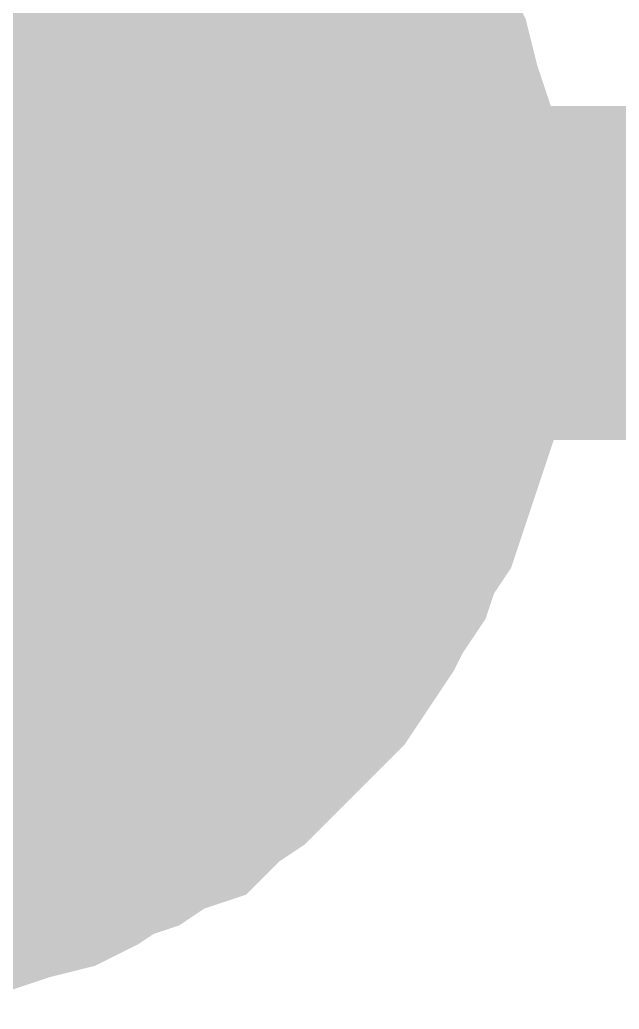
# Model space of a CAD drawing. Header units: inches. Extents: x -11.7 to 11.5, y 0 to 7.6.
# Drawn here: x 2.60742 to 2.62858, y 2.27398 to 2.30893 of the extents above; entities that cross this region are included whole.
import ezdxf

# ---------------------------------------------------------------- set-up
doc = ezdxf.new("R2010")
doc.units = ezdxf.units.IN
doc.header["$MEASUREMENT"] = 0
doc.layers.add('Sheet', color=255, linetype='Continuous')

msp = doc.modelspace()

# ---------------------------------------------------------------- linework, layer by layer
at = {"layer": 'Sheet'}
for points in [[(1.401503, 2.399905, 0.0118, 0.0118, 0), (1.401503, 2.299984, 0.0118, 0.0118, 0), (2.601119, 2.299984, 0.0118, 0.0118, 0), (3.000991, 2.299984, 0.0118, 0.0118, 0)], [(2.613718, 2.315287, 0.0118, 0.0118, 0), (2.614318, 2.314687, 0.0118, 0.0118, 0), (2.615218, 2.314087, 0.0118, 0.0118, 0), (2.615818, 2.313187, 0.0118, 0.0118, 0), (2.616418, 2.312587, 0.0118, 0.0118, 0), (2.617018, 2.311687, 0.0118, 0.0118, 0), (2.617618, 2.311087, 0.0118, 0.0118, 0), (2.617918, 2.310186, 0.0118, 0.0118, 0), (2.618518, 2.309286, 0.0118, 0.0118, 0), (2.618818, 2.308386, 0.0118, 0.0118, 0), (2.619418, 2.307486, 0.0118, 0.0118, 0), (2.619718, 2.306886, 0.0118, 0.0118, 0), (2.620018, 2.305685, 0.0118, 0.0118, 0), (2.620318, 2.304785, 0.0118, 0.0118, 0), (2.620618, 2.303885, 0.0118, 0.0118, 0), (2.620618, 2.302985, 0.0118, 0.0118, 0), (2.620918, 2.302085, 0.0118, 0.0118, 0), (2.620918, 2.300884, 0.0118, 0.0118, 0), (2.620918, 2.299984, 0.0118, 0.0118, 0)], [(2.613718, 2.315287, 0.0118, 0.0118, 0), (2.614318, 2.314687, 0.0118, 0.0118, 0), (2.615218, 2.314087, 0.0118, 0.0118, 0), (2.615818, 2.313187, 0.0118, 0.0118, 0), (2.616418, 2.312587, 0.0118, 0.0118, 0), (2.617018, 2.311687, 0.0118, 0.0118, 0), (2.617618, 2.311087, 0.0118, 0.0118, 0), (2.617918, 2.310186, 0.0118, 0.0118, 0), (2.618518, 2.309286, 0.0118, 0.0118, 0), (2.618818, 2.308386, 0.0118, 0.0118, 0), (2.619418, 2.307486, 0.0118, 0.0118, 0), (2.619718, 2.306886, 0.0118, 0.0118, 0), (2.620018, 2.305685, 0.0118, 0.0118, 0), (2.620318, 2.304785, 0.0118, 0.0118, 0), (2.620618, 2.303885, 0.0118, 0.0118, 0), (2.620618, 2.302985, 0.0118, 0.0118, 0), (2.620918, 2.302085, 0.0118, 0.0118, 0), (2.620918, 2.300884, 0.0118, 0.0118, 0), (2.620918, 2.299984, 0.0118, 0.0118, 0)], [(2.613718, 2.315287, 0.0118, 0.0118, 0), (2.614318, 2.314687, 0.0118, 0.0118, 0), (2.615218, 2.314087, 0.0118, 0.0118, 0), (2.615818, 2.313187, 0.0118, 0.0118, 0), (2.616418, 2.312587, 0.0118, 0.0118, 0), (2.617018, 2.311687, 0.0118, 0.0118, 0), (2.617618, 2.311087, 0.0118, 0.0118, 0), (2.617918, 2.310186, 0.0118, 0.0118, 0), (2.618518, 2.309286, 0.0118, 0.0118, 0), (2.618818, 2.308386, 0.0118, 0.0118, 0), (2.619418, 2.307486, 0.0118, 0.0118, 0), (2.619718, 2.306886, 0.0118, 0.0118, 0), (2.620018, 2.305685, 0.0118, 0.0118, 0), (2.620318, 2.304785, 0.0118, 0.0118, 0), (2.620618, 2.303885, 0.0118, 0.0118, 0), (2.620618, 2.302985, 0.0118, 0.0118, 0), (2.620918, 2.302085, 0.0118, 0.0118, 0), (2.620918, 2.300884, 0.0118, 0.0118, 0), (2.620918, 2.299984, 0.0118, 0.0118, 0)], [(2.613718, 2.315287, 0.0118, 0.0118, 0), (2.614318, 2.314687, 0.0118, 0.0118, 0), (2.615218, 2.314087, 0.0118, 0.0118, 0), (2.615818, 2.313187, 0.0118, 0.0118, 0), (2.616418, 2.312587, 0.0118, 0.0118, 0), (2.617018, 2.311687, 0.0118, 0.0118, 0), (2.617618, 2.311087, 0.0118, 0.0118, 0), (2.617918, 2.310186, 0.0118, 0.0118, 0), (2.618518, 2.309286, 0.0118, 0.0118, 0), (2.618818, 2.308386, 0.0118, 0.0118, 0), (2.619418, 2.307486, 0.0118, 0.0118, 0), (2.619718, 2.306886, 0.0118, 0.0118, 0), (2.620018, 2.305685, 0.0118, 0.0118, 0), (2.620318, 2.304785, 0.0118, 0.0118, 0), (2.620618, 2.303885, 0.0118, 0.0118, 0), (2.620618, 2.302985, 0.0118, 0.0118, 0), (2.620918, 2.302085, 0.0118, 0.0118, 0), (2.620918, 2.300884, 0.0118, 0.0118, 0), (2.620918, 2.299984, 0.0118, 0.0118, 0)], [(2.617618, 2.311087, 0.0039, 0.0039, 0), (2.617918, 2.310186, 0.0039, 0.0039, 0), (2.618518, 2.309286, 0.0039, 0.0039, 0), (2.618818, 2.308386, 0.0039, 0.0039, 0), (2.619418, 2.307486, 0.0039, 0.0039, 0), (2.619718, 2.306886, 0.0039, 0.0039, 0), (2.620018, 2.305685, 0.0039, 0.0039, 0), (2.620318, 2.304785, 0.0039, 0.0039, 0), (2.620618, 2.303885, 0.0039, 0.0039, 0), (2.620618, 2.302985, 0.0039, 0.0039, 0), (2.620918, 2.302085, 0.0039, 0.0039, 0), (2.620918, 2.300884, 0.0039, 0.0039, 0), (2.620918, 2.299984, 0.0039, 0.0039, 0)], [(2.617618, 2.311087, 0.0039, 0.0039, 0), (2.617918, 2.310186, 0.0039, 0.0039, 0), (2.618518, 2.309286, 0.0039, 0.0039, 0), (2.618818, 2.308386, 0.0039, 0.0039, 0), (2.619418, 2.307486, 0.0039, 0.0039, 0), (2.619718, 2.306886, 0.0039, 0.0039, 0), (2.620018, 2.305685, 0.0039, 0.0039, 0), (2.620318, 2.304785, 0.0039, 0.0039, 0), (2.620618, 2.303885, 0.0039, 0.0039, 0), (2.620618, 2.302985, 0.0039, 0.0039, 0), (2.620918, 2.302085, 0.0039, 0.0039, 0), (2.620918, 2.300884, 0.0039, 0.0039, 0), (2.620918, 2.299984, 0.0039, 0.0039, 0)], [(2.617618, 2.311087, 0.0039, 0.0039, 0), (2.617918, 2.310186, 0.0039, 0.0039, 0), (2.618518, 2.309286, 0.0039, 0.0039, 0), (2.618818, 2.308386, 0.0039, 0.0039, 0), (2.619418, 2.307486, 0.0039, 0.0039, 0), (2.619718, 2.306886, 0.0039, 0.0039, 0), (2.620018, 2.305685, 0.0039, 0.0039, 0), (2.620318, 2.304785, 0.0039, 0.0039, 0), (2.620618, 2.303885, 0.0039, 0.0039, 0), (2.620618, 2.302985, 0.0039, 0.0039, 0), (2.620918, 2.302085, 0.0039, 0.0039, 0), (2.620918, 2.300884, 0.0039, 0.0039, 0), (2.620918, 2.299984, 0.0039, 0.0039, 0)], [(2.617618, 2.311087, 0.0039, 0.0039, 0), (2.617918, 2.310186, 0.0039, 0.0039, 0), (2.618518, 2.309286, 0.0039, 0.0039, 0), (2.618818, 2.308386, 0.0039, 0.0039, 0), (2.619418, 2.307486, 0.0039, 0.0039, 0), (2.619718, 2.306886, 0.0039, 0.0039, 0), (2.620018, 2.305685, 0.0039, 0.0039, 0), (2.620318, 2.304785, 0.0039, 0.0039, 0), (2.620618, 2.303885, 0.0039, 0.0039, 0), (2.620618, 2.302985, 0.0039, 0.0039, 0), (2.620918, 2.302085, 0.0039, 0.0039, 0), (2.620918, 2.300884, 0.0039, 0.0039, 0), (2.620918, 2.299984, 0.0039, 0.0039, 0)], [(2.620918, 2.299984, 0.0118, 0.0118, 0), (2.620918, 2.299084, 0.0118, 0.0118, 0), (2.620918, 2.297884, 0.0118, 0.0118, 0), (2.620618, 2.296984, 0.0118, 0.0118, 0), (2.620618, 2.295783, 0.0118, 0.0118, 0), (2.620318, 2.294883, 0.0118, 0.0118, 0), (2.620018, 2.293983, 0.0118, 0.0118, 0), (2.619718, 2.293083, 0.0118, 0.0118, 0), (2.619418, 2.292183, 0.0118, 0.0118, 0), (2.618818, 2.291282, 0.0118, 0.0118, 0), (2.618518, 2.290382, 0.0118, 0.0118, 0), (2.617918, 2.289482, 0.0118, 0.0118, 0), (2.617618, 2.288882, 0.0118, 0.0118, 0), (2.617018, 2.287982, 0.0118, 0.0118, 0), (2.616418, 2.287081, 0.0118, 0.0118, 0), (2.615818, 2.286481, 0.0118, 0.0118, 0), (2.615218, 2.285881, 0.0118, 0.0118, 0), (2.614318, 2.284981, 0.0118, 0.0118, 0), (2.613718, 2.284381, 0.0118, 0.0118, 0), (2.612818, 2.283781, 0.0118, 0.0118, 0), (2.612218, 2.283181, 0.0118, 0.0118, 0), (2.611318, 2.282881, 0.0118, 0.0118, 0), (2.610418, 2.28228, 0.0118, 0.0118, 0), (2.609518, 2.28198, 0.0118, 0.0118, 0), (2.608619, 2.28138, 0.0118, 0.0118, 0), (2.608019, 2.28108, 0.0118, 0.0118, 0), (2.606819, 2.28078, 0.0118, 0.0118, 0), (2.605919, 2.28048, 0.0118, 0.0118, 0), (2.605019, 2.28018, 0.0118, 0.0118, 0), (2.604119, 2.28018, 0.0118, 0.0118, 0), (2.603219, 2.27988, 0.0118, 0.0118, 0), (2.602019, 2.27988, 0.0118, 0.0118, 0), (2.601119, 2.27988, 0.0118, 0.0118, 0)], [(2.620918, 2.299984, 0.0118, 0.0118, 0), (2.620918, 2.299084, 0.0118, 0.0118, 0), (2.620918, 2.297884, 0.0118, 0.0118, 0), (2.620618, 2.296984, 0.0118, 0.0118, 0), (2.620618, 2.295783, 0.0118, 0.0118, 0), (2.620318, 2.294883, 0.0118, 0.0118, 0), (2.620018, 2.293983, 0.0118, 0.0118, 0), (2.619718, 2.293083, 0.0118, 0.0118, 0), (2.619418, 2.292183, 0.0118, 0.0118, 0), (2.618818, 2.291282, 0.0118, 0.0118, 0), (2.618518, 2.290382, 0.0118, 0.0118, 0), (2.617918, 2.289482, 0.0118, 0.0118, 0), (2.617618, 2.288882, 0.0118, 0.0118, 0), (2.617018, 2.287982, 0.0118, 0.0118, 0), (2.616418, 2.287081, 0.0118, 0.0118, 0), (2.615818, 2.286481, 0.0118, 0.0118, 0), (2.615218, 2.285881, 0.0118, 0.0118, 0), (2.614318, 2.284981, 0.0118, 0.0118, 0), (2.613718, 2.284381, 0.0118, 0.0118, 0), (2.612818, 2.283781, 0.0118, 0.0118, 0), (2.612218, 2.283181, 0.0118, 0.0118, 0), (2.611318, 2.282881, 0.0118, 0.0118, 0), (2.610418, 2.28228, 0.0118, 0.0118, 0), (2.609518, 2.28198, 0.0118, 0.0118, 0), (2.608619, 2.28138, 0.0118, 0.0118, 0), (2.608019, 2.28108, 0.0118, 0.0118, 0), (2.606819, 2.28078, 0.0118, 0.0118, 0), (2.605919, 2.28048, 0.0118, 0.0118, 0), (2.605019, 2.28018, 0.0118, 0.0118, 0), (2.604119, 2.28018, 0.0118, 0.0118, 0), (2.603219, 2.27988, 0.0118, 0.0118, 0), (2.602019, 2.27988, 0.0118, 0.0118, 0), (2.601119, 2.27988, 0.0118, 0.0118, 0)], [(2.620918, 2.299984, 0.0118, 0.0118, 0), (2.620918, 2.299084, 0.0118, 0.0118, 0), (2.620918, 2.297884, 0.0118, 0.0118, 0), (2.620618, 2.296984, 0.0118, 0.0118, 0), (2.620618, 2.295783, 0.0118, 0.0118, 0), (2.620318, 2.294883, 0.0118, 0.0118, 0), (2.620018, 2.293983, 0.0118, 0.0118, 0), (2.619718, 2.293083, 0.0118, 0.0118, 0), (2.619418, 2.292183, 0.0118, 0.0118, 0), (2.618818, 2.291282, 0.0118, 0.0118, 0), (2.618518, 2.290382, 0.0118, 0.0118, 0), (2.617918, 2.289482, 0.0118, 0.0118, 0), (2.617618, 2.288882, 0.0118, 0.0118, 0), (2.617018, 2.287982, 0.0118, 0.0118, 0), (2.616418, 2.287081, 0.0118, 0.0118, 0), (2.615818, 2.286481, 0.0118, 0.0118, 0), (2.615218, 2.285881, 0.0118, 0.0118, 0), (2.614318, 2.284981, 0.0118, 0.0118, 0), (2.613718, 2.284381, 0.0118, 0.0118, 0), (2.612818, 2.283781, 0.0118, 0.0118, 0), (2.612218, 2.283181, 0.0118, 0.0118, 0), (2.611318, 2.282881, 0.0118, 0.0118, 0), (2.610418, 2.28228, 0.0118, 0.0118, 0), (2.609518, 2.28198, 0.0118, 0.0118, 0), (2.608619, 2.28138, 0.0118, 0.0118, 0), (2.608019, 2.28108, 0.0118, 0.0118, 0), (2.606819, 2.28078, 0.0118, 0.0118, 0), (2.605919, 2.28048, 0.0118, 0.0118, 0), (2.605019, 2.28018, 0.0118, 0.0118, 0), (2.604119, 2.28018, 0.0118, 0.0118, 0), (2.603219, 2.27988, 0.0118, 0.0118, 0), (2.602019, 2.27988, 0.0118, 0.0118, 0), (2.601119, 2.27988, 0.0118, 0.0118, 0)], [(2.620918, 2.299984, 0.0118, 0.0118, 0), (2.620918, 2.299084, 0.0118, 0.0118, 0), (2.620918, 2.297884, 0.0118, 0.0118, 0), (2.620618, 2.296984, 0.0118, 0.0118, 0), (2.620618, 2.295783, 0.0118, 0.0118, 0), (2.620318, 2.294883, 0.0118, 0.0118, 0), (2.620018, 2.293983, 0.0118, 0.0118, 0), (2.619718, 2.293083, 0.0118, 0.0118, 0), (2.619418, 2.292183, 0.0118, 0.0118, 0), (2.618818, 2.291282, 0.0118, 0.0118, 0), (2.618518, 2.290382, 0.0118, 0.0118, 0), (2.617918, 2.289482, 0.0118, 0.0118, 0), (2.617618, 2.288882, 0.0118, 0.0118, 0), (2.617018, 2.287982, 0.0118, 0.0118, 0), (2.616418, 2.287081, 0.0118, 0.0118, 0), (2.615818, 2.286481, 0.0118, 0.0118, 0), (2.615218, 2.285881, 0.0118, 0.0118, 0), (2.614318, 2.284981, 0.0118, 0.0118, 0), (2.613718, 2.284381, 0.0118, 0.0118, 0), (2.612818, 2.283781, 0.0118, 0.0118, 0), (2.612218, 2.283181, 0.0118, 0.0118, 0), (2.611318, 2.282881, 0.0118, 0.0118, 0), (2.610418, 2.28228, 0.0118, 0.0118, 0), (2.609518, 2.28198, 0.0118, 0.0118, 0), (2.608619, 2.28138, 0.0118, 0.0118, 0), (2.608019, 2.28108, 0.0118, 0.0118, 0), (2.606819, 2.28078, 0.0118, 0.0118, 0), (2.605919, 2.28048, 0.0118, 0.0118, 0), (2.605019, 2.28018, 0.0118, 0.0118, 0), (2.604119, 2.28018, 0.0118, 0.0118, 0), (2.603219, 2.27988, 0.0118, 0.0118, 0), (2.602019, 2.27988, 0.0118, 0.0118, 0), (2.601119, 2.27988, 0.0118, 0.0118, 0)], [(2.620918, 2.299984, 0.0118, 0.0118, 0), (2.620918, 2.299984, 0.0118, 0.0118, 0), (2.620918, 2.299984, 0.0118, 0.0118, 0), (2.620918, 2.299984, 0.0118, 0.0118, 0), (2.620918, 2.299984, 0.0118, 0.0118, 0), (2.620918, 2.299984, 0.0118, 0.0118, 0), (2.620918, 2.299984, 0.0118, 0.0118, 0), (2.620918, 2.299984, 0.0118, 0.0118, 0), (2.620918, 2.299984, 0.0118, 0.0118, 0), (2.620918, 2.299984, 0.0118, 0.0118, 0), (2.620918, 2.299984, 0.0118, 0.0118, 0), (2.620918, 2.299984, 0.0118, 0.0118, 0), (2.620918, 2.299984, 0.0118, 0.0118, 0), (2.620918, 2.299984, 0.0118, 0.0118, 0), (2.620918, 2.299984, 0.0118, 0.0118, 0), (2.620918, 2.299984, 0.0118, 0.0118, 0), (2.620918, 2.299984, 0.0118, 0.0118, 0), (2.620918, 2.299984, 0.0118, 0.0118, 0), (2.620918, 2.299984, 0.0118, 0.0118, 0), (2.620918, 2.299984, 0.0118, 0.0118, 0), (2.620918, 2.299984, 0.0118, 0.0118, 0), (2.620918, 2.299984, 0.0118, 0.0118, 0), (2.620918, 2.299984, 0.0118, 0.0118, 0), (2.620918, 2.299984, 0.0118, 0.0118, 0), (2.620918, 2.299984, 0.0118, 0.0118, 0), (2.620918, 2.299984, 0.0118, 0.0118, 0), (2.620918, 2.299984, 0.0118, 0.0118, 0), (2.620918, 2.299984, 0.0118, 0.0118, 0), (2.620918, 2.299984, 0.0118, 0.0118, 0), (2.620918, 2.299984, 0.0118, 0.0118, 0), (2.620918, 2.299984, 0.0118, 0.0118, 0), (2.620918, 2.299984, 0.0118, 0.0118, 0), (2.620918, 2.299984, 0.0118, 0.0118, 0)], [(2.620918, 2.299984, 0.0118, 0.0118, 0), (2.620918, 2.299984, 0.0118, 0.0118, 0)], [(2.620918, 2.299984, 0.0118, 0.0118, 0), (2.620918, 2.299984, 0.0118, 0.0118, 0), (2.620918, 2.299984, 0.0118, 0.0118, 0), (2.620918, 2.299984, 0.0118, 0.0118, 0), (2.620918, 2.299984, 0.0118, 0.0118, 0), (2.620918, 2.299984, 0.0118, 0.0118, 0), (2.620918, 2.299984, 0.0118, 0.0118, 0), (2.620918, 2.299984, 0.0118, 0.0118, 0), (2.620918, 2.299984, 0.0118, 0.0118, 0), (2.620918, 2.299984, 0.0118, 0.0118, 0), (2.620918, 2.299984, 0.0118, 0.0118, 0), (2.620918, 2.299984, 0.0118, 0.0118, 0), (2.620918, 2.299984, 0.0118, 0.0118, 0), (2.620918, 2.299984, 0.0118, 0.0118, 0), (2.620918, 2.299984, 0.0118, 0.0118, 0), (2.620918, 2.299984, 0.0118, 0.0118, 0), (2.620918, 2.299984, 0.0118, 0.0118, 0), (2.620918, 2.299984, 0.0118, 0.0118, 0), (2.620918, 2.299984, 0.0118, 0.0118, 0), (2.620918, 2.299984, 0.0118, 0.0118, 0), (2.620918, 2.299984, 0.0118, 0.0118, 0), (2.620918, 2.299984, 0.0118, 0.0118, 0), (2.620918, 2.299984, 0.0118, 0.0118, 0), (2.620918, 2.299984, 0.0118, 0.0118, 0), (2.620918, 2.299984, 0.0118, 0.0118, 0), (2.620918, 2.299984, 0.0118, 0.0118, 0), (2.620918, 2.299984, 0.0118, 0.0118, 0), (2.620918, 2.299984, 0.0118, 0.0118, 0), (2.620918, 2.299984, 0.0118, 0.0118, 0), (2.620918, 2.299984, 0.0118, 0.0118, 0), (2.620918, 2.299984, 0.0118, 0.0118, 0), (2.620918, 2.299984, 0.0118, 0.0118, 0), (2.620918, 2.299984, 0.0118, 0.0118, 0)], [(2.620918, 2.299984, 0.0118, 0.0118, 0), (2.620918, 2.299984, 0.0118, 0.0118, 0)], [(2.620918, 2.299984, 0.0118, 0.0118, 0), (2.620918, 2.299984, 0.0118, 0.0118, 0), (2.620918, 2.299984, 0.0118, 0.0118, 0), (2.620918, 2.299984, 0.0118, 0.0118, 0), (2.620918, 2.299984, 0.0118, 0.0118, 0), (2.620918, 2.299984, 0.0118, 0.0118, 0), (2.620918, 2.299984, 0.0118, 0.0118, 0), (2.620918, 2.299984, 0.0118, 0.0118, 0), (2.620918, 2.299984, 0.0118, 0.0118, 0), (2.620918, 2.299984, 0.0118, 0.0118, 0), (2.620918, 2.299984, 0.0118, 0.0118, 0), (2.620918, 2.299984, 0.0118, 0.0118, 0), (2.620918, 2.299984, 0.0118, 0.0118, 0), (2.620918, 2.299984, 0.0118, 0.0118, 0), (2.620918, 2.299984, 0.0118, 0.0118, 0), (2.620918, 2.299984, 0.0118, 0.0118, 0), (2.620918, 2.299984, 0.0118, 0.0118, 0), (2.620918, 2.299984, 0.0118, 0.0118, 0), (2.620918, 2.299984, 0.0118, 0.0118, 0), (2.620918, 2.299984, 0.0118, 0.0118, 0), (2.620918, 2.299984, 0.0118, 0.0118, 0), (2.620918, 2.299984, 0.0118, 0.0118, 0), (2.620918, 2.299984, 0.0118, 0.0118, 0), (2.620918, 2.299984, 0.0118, 0.0118, 0), (2.620918, 2.299984, 0.0118, 0.0118, 0), (2.620918, 2.299984, 0.0118, 0.0118, 0), (2.620918, 2.299984, 0.0118, 0.0118, 0), (2.620918, 2.299984, 0.0118, 0.0118, 0), (2.620918, 2.299984, 0.0118, 0.0118, 0), (2.620918, 2.299984, 0.0118, 0.0118, 0), (2.620918, 2.299984, 0.0118, 0.0118, 0), (2.620918, 2.299984, 0.0118, 0.0118, 0), (2.620918, 2.299984, 0.0118, 0.0118, 0)], [(2.620918, 2.299984, 0.0118, 0.0118, 0), (2.620918, 2.299984, 0.0118, 0.0118, 0)], [(2.620918, 2.299984, 0.0118, 0.0118, 0), (2.620918, 2.299984, 0.0118, 0.0118, 0), (2.620918, 2.299984, 0.0118, 0.0118, 0), (2.620918, 2.299984, 0.0118, 0.0118, 0), (2.620918, 2.299984, 0.0118, 0.0118, 0), (2.620918, 2.299984, 0.0118, 0.0118, 0), (2.620918, 2.299984, 0.0118, 0.0118, 0), (2.620918, 2.299984, 0.0118, 0.0118, 0), (2.620918, 2.299984, 0.0118, 0.0118, 0), (2.620918, 2.299984, 0.0118, 0.0118, 0), (2.620918, 2.299984, 0.0118, 0.0118, 0), (2.620918, 2.299984, 0.0118, 0.0118, 0), (2.620918, 2.299984, 0.0118, 0.0118, 0), (2.620918, 2.299984, 0.0118, 0.0118, 0), (2.620918, 2.299984, 0.0118, 0.0118, 0), (2.620918, 2.299984, 0.0118, 0.0118, 0), (2.620918, 2.299984, 0.0118, 0.0118, 0), (2.620918, 2.299984, 0.0118, 0.0118, 0), (2.620918, 2.299984, 0.0118, 0.0118, 0), (2.620918, 2.299984, 0.0118, 0.0118, 0), (2.620918, 2.299984, 0.0118, 0.0118, 0), (2.620918, 2.299984, 0.0118, 0.0118, 0), (2.620918, 2.299984, 0.0118, 0.0118, 0), (2.620918, 2.299984, 0.0118, 0.0118, 0), (2.620918, 2.299984, 0.0118, 0.0118, 0), (2.620918, 2.299984, 0.0118, 0.0118, 0), (2.620918, 2.299984, 0.0118, 0.0118, 0), (2.620918, 2.299984, 0.0118, 0.0118, 0), (2.620918, 2.299984, 0.0118, 0.0118, 0), (2.620918, 2.299984, 0.0118, 0.0118, 0), (2.620918, 2.299984, 0.0118, 0.0118, 0), (2.620918, 2.299984, 0.0118, 0.0118, 0), (2.620918, 2.299984, 0.0118, 0.0118, 0)], [(2.620918, 2.299984, 0.0118, 0.0118, 0), (2.620918, 2.299984, 0.0118, 0.0118, 0)], [(2.620918, 2.299984, 0.0039, 0.0039, 0), (2.620918, 2.299084, 0.0039, 0.0039, 0), (2.620918, 2.297884, 0.0039, 0.0039, 0), (2.620618, 2.296984, 0.0039, 0.0039, 0), (2.620618, 2.295783, 0.0039, 0.0039, 0), (2.620318, 2.294883, 0.0039, 0.0039, 0), (2.620018, 2.293983, 0.0039, 0.0039, 0), (2.619718, 2.293083, 0.0039, 0.0039, 0), (2.619418, 2.292183, 0.0039, 0.0039, 0), (2.618818, 2.291282, 0.0039, 0.0039, 0), (2.618518, 2.290382, 0.0039, 0.0039, 0), (2.617918, 2.289482, 0.0039, 0.0039, 0), (2.617618, 2.288882, 0.0039, 0.0039, 0), (2.617018, 2.287982, 0.0039, 0.0039, 0), (2.616418, 2.287081, 0.0039, 0.0039, 0), (2.615818, 2.286481, 0.0039, 0.0039, 0), (2.615218, 2.285881, 0.0039, 0.0039, 0), (2.614318, 2.284981, 0.0039, 0.0039, 0), (2.613718, 2.284381, 0.0039, 0.0039, 0), (2.612818, 2.283781, 0.0039, 0.0039, 0), (2.612218, 2.283181, 0.0039, 0.0039, 0), (2.611318, 2.282881, 0.0039, 0.0039, 0), (2.610418, 2.28228, 0.0039, 0.0039, 0), (2.609518, 2.28198, 0.0039, 0.0039, 0), (2.608619, 2.28138, 0.0039, 0.0039, 0), (2.608019, 2.28108, 0.0039, 0.0039, 0), (2.606819, 2.28078, 0.0039, 0.0039, 0), (2.605919, 2.28048, 0.0039, 0.0039, 0), (2.605019, 2.28018, 0.0039, 0.0039, 0)], [(2.620918, 2.299984, 0.0039, 0.0039, 0), (2.620918, 2.299084, 0.0039, 0.0039, 0), (2.620918, 2.297884, 0.0039, 0.0039, 0), (2.620618, 2.296984, 0.0039, 0.0039, 0), (2.620618, 2.295783, 0.0039, 0.0039, 0), (2.620318, 2.294883, 0.0039, 0.0039, 0), (2.620018, 2.293983, 0.0039, 0.0039, 0), (2.619718, 2.293083, 0.0039, 0.0039, 0), (2.619418, 2.292183, 0.0039, 0.0039, 0), (2.618818, 2.291282, 0.0039, 0.0039, 0), (2.618518, 2.290382, 0.0039, 0.0039, 0), (2.617918, 2.289482, 0.0039, 0.0039, 0), (2.617618, 2.288882, 0.0039, 0.0039, 0), (2.617018, 2.287982, 0.0039, 0.0039, 0), (2.616418, 2.287081, 0.0039, 0.0039, 0), (2.615818, 2.286481, 0.0039, 0.0039, 0), (2.615218, 2.285881, 0.0039, 0.0039, 0), (2.614318, 2.284981, 0.0039, 0.0039, 0), (2.613718, 2.284381, 0.0039, 0.0039, 0), (2.612818, 2.283781, 0.0039, 0.0039, 0), (2.612218, 2.283181, 0.0039, 0.0039, 0), (2.611318, 2.282881, 0.0039, 0.0039, 0), (2.610418, 2.28228, 0.0039, 0.0039, 0), (2.609518, 2.28198, 0.0039, 0.0039, 0), (2.608619, 2.28138, 0.0039, 0.0039, 0), (2.608019, 2.28108, 0.0039, 0.0039, 0), (2.606819, 2.28078, 0.0039, 0.0039, 0), (2.605919, 2.28048, 0.0039, 0.0039, 0), (2.605019, 2.28018, 0.0039, 0.0039, 0)], [(2.620918, 2.299984, 0.0039, 0.0039, 0), (2.620918, 2.299084, 0.0039, 0.0039, 0), (2.620918, 2.297884, 0.0039, 0.0039, 0), (2.620618, 2.296984, 0.0039, 0.0039, 0), (2.620618, 2.295783, 0.0039, 0.0039, 0), (2.620318, 2.294883, 0.0039, 0.0039, 0), (2.620018, 2.293983, 0.0039, 0.0039, 0), (2.619718, 2.293083, 0.0039, 0.0039, 0), (2.619418, 2.292183, 0.0039, 0.0039, 0), (2.618818, 2.291282, 0.0039, 0.0039, 0), (2.618518, 2.290382, 0.0039, 0.0039, 0), (2.617918, 2.289482, 0.0039, 0.0039, 0), (2.617618, 2.288882, 0.0039, 0.0039, 0), (2.617018, 2.287982, 0.0039, 0.0039, 0), (2.616418, 2.287081, 0.0039, 0.0039, 0), (2.615818, 2.286481, 0.0039, 0.0039, 0), (2.615218, 2.285881, 0.0039, 0.0039, 0), (2.614318, 2.284981, 0.0039, 0.0039, 0), (2.613718, 2.284381, 0.0039, 0.0039, 0), (2.612818, 2.283781, 0.0039, 0.0039, 0), (2.612218, 2.283181, 0.0039, 0.0039, 0), (2.611318, 2.282881, 0.0039, 0.0039, 0), (2.610418, 2.28228, 0.0039, 0.0039, 0), (2.609518, 2.28198, 0.0039, 0.0039, 0), (2.608619, 2.28138, 0.0039, 0.0039, 0), (2.608019, 2.28108, 0.0039, 0.0039, 0), (2.606819, 2.28078, 0.0039, 0.0039, 0), (2.605919, 2.28048, 0.0039, 0.0039, 0), (2.605019, 2.28018, 0.0039, 0.0039, 0)], [(2.620918, 2.299984, 0.0039, 0.0039, 0), (2.620918, 2.299084, 0.0039, 0.0039, 0), (2.620918, 2.297884, 0.0039, 0.0039, 0), (2.620618, 2.296984, 0.0039, 0.0039, 0), (2.620618, 2.295783, 0.0039, 0.0039, 0), (2.620318, 2.294883, 0.0039, 0.0039, 0), (2.620018, 2.293983, 0.0039, 0.0039, 0), (2.619718, 2.293083, 0.0039, 0.0039, 0), (2.619418, 2.292183, 0.0039, 0.0039, 0), (2.618818, 2.291282, 0.0039, 0.0039, 0), (2.618518, 2.290382, 0.0039, 0.0039, 0), (2.617918, 2.289482, 0.0039, 0.0039, 0), (2.617618, 2.288882, 0.0039, 0.0039, 0), (2.617018, 2.287982, 0.0039, 0.0039, 0), (2.616418, 2.287081, 0.0039, 0.0039, 0), (2.615818, 2.286481, 0.0039, 0.0039, 0), (2.615218, 2.285881, 0.0039, 0.0039, 0), (2.614318, 2.284981, 0.0039, 0.0039, 0), (2.613718, 2.284381, 0.0039, 0.0039, 0), (2.612818, 2.283781, 0.0039, 0.0039, 0), (2.612218, 2.283181, 0.0039, 0.0039, 0), (2.611318, 2.282881, 0.0039, 0.0039, 0), (2.610418, 2.28228, 0.0039, 0.0039, 0), (2.609518, 2.28198, 0.0039, 0.0039, 0), (2.608619, 2.28138, 0.0039, 0.0039, 0), (2.608019, 2.28108, 0.0039, 0.0039, 0), (2.606819, 2.28078, 0.0039, 0.0039, 0), (2.605919, 2.28048, 0.0039, 0.0039, 0), (2.605019, 2.28018, 0.0039, 0.0039, 0)], [(2.620918, 2.299984, 0.0039, 0.0039, 0), (2.620918, 2.299984, 0.0039, 0.0039, 0), (2.620918, 2.299984, 0.0039, 0.0039, 0), (2.620918, 2.299984, 0.0039, 0.0039, 0), (2.620918, 2.299984, 0.0039, 0.0039, 0), (2.620918, 2.299984, 0.0039, 0.0039, 0), (2.620918, 2.299984, 0.0039, 0.0039, 0), (2.620918, 2.299984, 0.0039, 0.0039, 0), (2.620918, 2.299984, 0.0039, 0.0039, 0), (2.620918, 2.299984, 0.0039, 0.0039, 0), (2.620918, 2.299984, 0.0039, 0.0039, 0), (2.620918, 2.299984, 0.0039, 0.0039, 0), (2.620918, 2.299984, 0.0039, 0.0039, 0), (2.620918, 2.299984, 0.0039, 0.0039, 0), (2.620918, 2.299984, 0.0039, 0.0039, 0), (2.620918, 2.299984, 0.0039, 0.0039, 0), (2.620918, 2.299984, 0.0039, 0.0039, 0), (2.620918, 2.299984, 0.0039, 0.0039, 0), (2.620918, 2.299984, 0.0039, 0.0039, 0), (2.620918, 2.299984, 0.0039, 0.0039, 0), (2.620918, 2.299984, 0.0039, 0.0039, 0), (2.620918, 2.299984, 0.0039, 0.0039, 0), (2.620918, 2.299984, 0.0039, 0.0039, 0), (2.620918, 2.299984, 0.0039, 0.0039, 0), (2.620918, 2.299984, 0.0039, 0.0039, 0), (2.620918, 2.299984, 0.0039, 0.0039, 0), (2.620918, 2.299984, 0.0039, 0.0039, 0), (2.620918, 2.299984, 0.0039, 0.0039, 0), (2.620918, 2.299984, 0.0039, 0.0039, 0), (2.620918, 2.299984, 0.0039, 0.0039, 0), (2.620918, 2.299984, 0.0039, 0.0039, 0), (2.620918, 2.299984, 0.0039, 0.0039, 0), (2.620918, 2.299984, 0.0039, 0.0039, 0)], [(2.620918, 2.299984, 0.0039, 0.0039, 0), (2.620918, 2.299984, 0.0039, 0.0039, 0)], [(2.620918, 2.299984, 0.0039, 0.0039, 0), (2.620918, 2.299984, 0.0039, 0.0039, 0), (2.620918, 2.299984, 0.0039, 0.0039, 0), (2.620918, 2.299984, 0.0039, 0.0039, 0), (2.620918, 2.299984, 0.0039, 0.0039, 0), (2.620918, 2.299984, 0.0039, 0.0039, 0), (2.620918, 2.299984, 0.0039, 0.0039, 0), (2.620918, 2.299984, 0.0039, 0.0039, 0), (2.620918, 2.299984, 0.0039, 0.0039, 0), (2.620918, 2.299984, 0.0039, 0.0039, 0), (2.620918, 2.299984, 0.0039, 0.0039, 0), (2.620918, 2.299984, 0.0039, 0.0039, 0), (2.620918, 2.299984, 0.0039, 0.0039, 0), (2.620918, 2.299984, 0.0039, 0.0039, 0), (2.620918, 2.299984, 0.0039, 0.0039, 0), (2.620918, 2.299984, 0.0039, 0.0039, 0), (2.620918, 2.299984, 0.0039, 0.0039, 0), (2.620918, 2.299984, 0.0039, 0.0039, 0), (2.620918, 2.299984, 0.0039, 0.0039, 0), (2.620918, 2.299984, 0.0039, 0.0039, 0), (2.620918, 2.299984, 0.0039, 0.0039, 0), (2.620918, 2.299984, 0.0039, 0.0039, 0), (2.620918, 2.299984, 0.0039, 0.0039, 0), (2.620918, 2.299984, 0.0039, 0.0039, 0), (2.620918, 2.299984, 0.0039, 0.0039, 0), (2.620918, 2.299984, 0.0039, 0.0039, 0), (2.620918, 2.299984, 0.0039, 0.0039, 0), (2.620918, 2.299984, 0.0039, 0.0039, 0), (2.620918, 2.299984, 0.0039, 0.0039, 0), (2.620918, 2.299984, 0.0039, 0.0039, 0), (2.620918, 2.299984, 0.0039, 0.0039, 0), (2.620918, 2.299984, 0.0039, 0.0039, 0), (2.620918, 2.299984, 0.0039, 0.0039, 0)], [(2.620918, 2.299984, 0.0039, 0.0039, 0), (2.620918, 2.299984, 0.0039, 0.0039, 0)], [(2.620918, 2.299984, 0.0039, 0.0039, 0), (2.620918, 2.299984, 0.0039, 0.0039, 0), (2.620918, 2.299984, 0.0039, 0.0039, 0), (2.620918, 2.299984, 0.0039, 0.0039, 0), (2.620918, 2.299984, 0.0039, 0.0039, 0), (2.620918, 2.299984, 0.0039, 0.0039, 0), (2.620918, 2.299984, 0.0039, 0.0039, 0), (2.620918, 2.299984, 0.0039, 0.0039, 0), (2.620918, 2.299984, 0.0039, 0.0039, 0), (2.620918, 2.299984, 0.0039, 0.0039, 0), (2.620918, 2.299984, 0.0039, 0.0039, 0), (2.620918, 2.299984, 0.0039, 0.0039, 0), (2.620918, 2.299984, 0.0039, 0.0039, 0), (2.620918, 2.299984, 0.0039, 0.0039, 0), (2.620918, 2.299984, 0.0039, 0.0039, 0), (2.620918, 2.299984, 0.0039, 0.0039, 0), (2.620918, 2.299984, 0.0039, 0.0039, 0), (2.620918, 2.299984, 0.0039, 0.0039, 0), (2.620918, 2.299984, 0.0039, 0.0039, 0), (2.620918, 2.299984, 0.0039, 0.0039, 0), (2.620918, 2.299984, 0.0039, 0.0039, 0), (2.620918, 2.299984, 0.0039, 0.0039, 0), (2.620918, 2.299984, 0.0039, 0.0039, 0), (2.620918, 2.299984, 0.0039, 0.0039, 0), (2.620918, 2.299984, 0.0039, 0.0039, 0), (2.620918, 2.299984, 0.0039, 0.0039, 0), (2.620918, 2.299984, 0.0039, 0.0039, 0), (2.620918, 2.299984, 0.0039, 0.0039, 0), (2.620918, 2.299984, 0.0039, 0.0039, 0), (2.620918, 2.299984, 0.0039, 0.0039, 0), (2.620918, 2.299984, 0.0039, 0.0039, 0), (2.620918, 2.299984, 0.0039, 0.0039, 0), (2.620918, 2.299984, 0.0039, 0.0039, 0)], [(2.620918, 2.299984, 0.0039, 0.0039, 0), (2.620918, 2.299984, 0.0039, 0.0039, 0)], [(2.620918, 2.299984, 0.0039, 0.0039, 0), (2.620918, 2.299984, 0.0039, 0.0039, 0), (2.620918, 2.299984, 0.0039, 0.0039, 0), (2.620918, 2.299984, 0.0039, 0.0039, 0), (2.620918, 2.299984, 0.0039, 0.0039, 0), (2.620918, 2.299984, 0.0039, 0.0039, 0), (2.620918, 2.299984, 0.0039, 0.0039, 0), (2.620918, 2.299984, 0.0039, 0.0039, 0), (2.620918, 2.299984, 0.0039, 0.0039, 0), (2.620918, 2.299984, 0.0039, 0.0039, 0), (2.620918, 2.299984, 0.0039, 0.0039, 0), (2.620918, 2.299984, 0.0039, 0.0039, 0), (2.620918, 2.299984, 0.0039, 0.0039, 0), (2.620918, 2.299984, 0.0039, 0.0039, 0), (2.620918, 2.299984, 0.0039, 0.0039, 0), (2.620918, 2.299984, 0.0039, 0.0039, 0), (2.620918, 2.299984, 0.0039, 0.0039, 0), (2.620918, 2.299984, 0.0039, 0.0039, 0), (2.620918, 2.299984, 0.0039, 0.0039, 0), (2.620918, 2.299984, 0.0039, 0.0039, 0), (2.620918, 2.299984, 0.0039, 0.0039, 0), (2.620918, 2.299984, 0.0039, 0.0039, 0), (2.620918, 2.299984, 0.0039, 0.0039, 0), (2.620918, 2.299984, 0.0039, 0.0039, 0), (2.620918, 2.299984, 0.0039, 0.0039, 0), (2.620918, 2.299984, 0.0039, 0.0039, 0), (2.620918, 2.299984, 0.0039, 0.0039, 0), (2.620918, 2.299984, 0.0039, 0.0039, 0), (2.620918, 2.299984, 0.0039, 0.0039, 0), (2.620918, 2.299984, 0.0039, 0.0039, 0), (2.620918, 2.299984, 0.0039, 0.0039, 0), (2.620918, 2.299984, 0.0039, 0.0039, 0), (2.620918, 2.299984, 0.0039, 0.0039, 0)], [(2.620918, 2.299984, 0.0039, 0.0039, 0), (2.620918, 2.299984, 0.0039, 0.0039, 0)]]:
    msp.add_lwpolyline(points, format="xyseb", dxfattribs=at)
msp.add_lwpolyline([(2.59, 2.3, 0.02, 0.02, 1), (2.61, 2.3, 0.02, 0.02, 1)], format="xyseb", close=True, dxfattribs=at)

doc.saveas('drawing.dxf')
